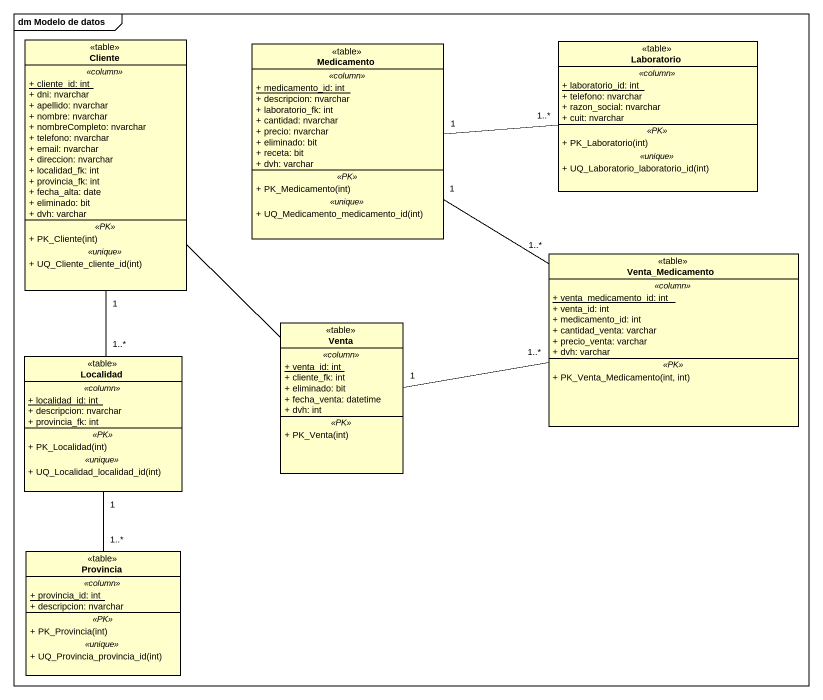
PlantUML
@startuml
mainframe dm Modelo de datos
hide circle
hide empty members
skinparam classAttributeIconSize 0
class Cliente <<table>> {
  .. <<column>> ..
  {static} + cliente_id: int
  + dni: nvarchar
  + apellido: nvarchar
  + nombre: nvarchar
  + nombreCompleto: nvarchar
  + telefono: nvarchar
  + email: nvarchar
  + direccion: nvarchar
  + localidad_fk: int
  + provincia_fk: int
  + fecha_alta: date
  + eliminado: bit
  + dvh: varchar
  .. <<PK>> ..
  + PK_Cliente(int)
  .. <<unique>> ..
  + UQ_Cliente_cliente_id(int)
}
class Medicamento <<table>> {
  .. <<column>> ..
  {static} + medicamento_id: int
  + descripcion: nvarchar
  + laboratorio_fk: int
  + cantidad: nvarchar
  + precio: nvarchar
  + eliminado: bit
  + receta: bit
  + dvh: varchar
  .. <<PK>> ..
  + PK_Medicamento(int)
  .. <<unique>> ..
  + UQ_Medicamento_medicamento_id(int)
}
class Laboratorio <<table>> {
  .. <<column>> ..
  {static} + laboratorio_id: int
  + telefono: nvarchar
  + razon_social: nvarchar
  + cuit: nvarchar
  .. <<PK>> ..
  + PK_Laboratorio(int)
  .. <<unique>> ..
  + UQ_Laboratorio_laboratorio_id(int)
}
class Venta_Medicamento <<table>> {
  .. <<column>> ..
  {static} + venta_medicamento_id: int
  + venta_id: int
  + medicamento_id: int
  + cantidad_venta: varchar
  + precio_venta: varchar
  + dvh: varchar
  .. <<PK>> ..
  + PK_Venta_Medicamento(int, int)
}
class Venta <<table>> {
  .. <<column>> ..
  {static} + venta_id: int
  + cliente_fk: int
  + eliminado: bit
  + fecha_venta: datetime
  + dvh: int
  .. <<PK>> ..
  + PK_Venta(int)
}
class Localidad <<table>> {
  .. <<column>> ..
  {static} + localidad_id: int
  + descripcion: nvarchar
  + provincia_fk: int
  .. <<PK>> ..
  + PK_Localidad(int)
  .. <<unique>> ..
  + UQ_Localidad_localidad_id(int)
}
class Provincia <<table>> {
  .. <<column>> ..
  {static} + provincia_id: int
  + descripcion: nvarchar
  .. <<PK>> ..
  + PK_Provincia(int)
  .. <<unique>> ..
  + UQ_Provincia_provincia_id(int)
}
Cliente -- Venta
Cliente "1" -- "1..*" Localidad
Medicamento "1" -right- "1..*" Laboratorio
Venta_Medicamento "1..*" -up- "1" Medicamento
Venta "1" -right- "1..*" Venta_Medicamento
Localidad "1" -- "1..*" Provincia
@enduml
